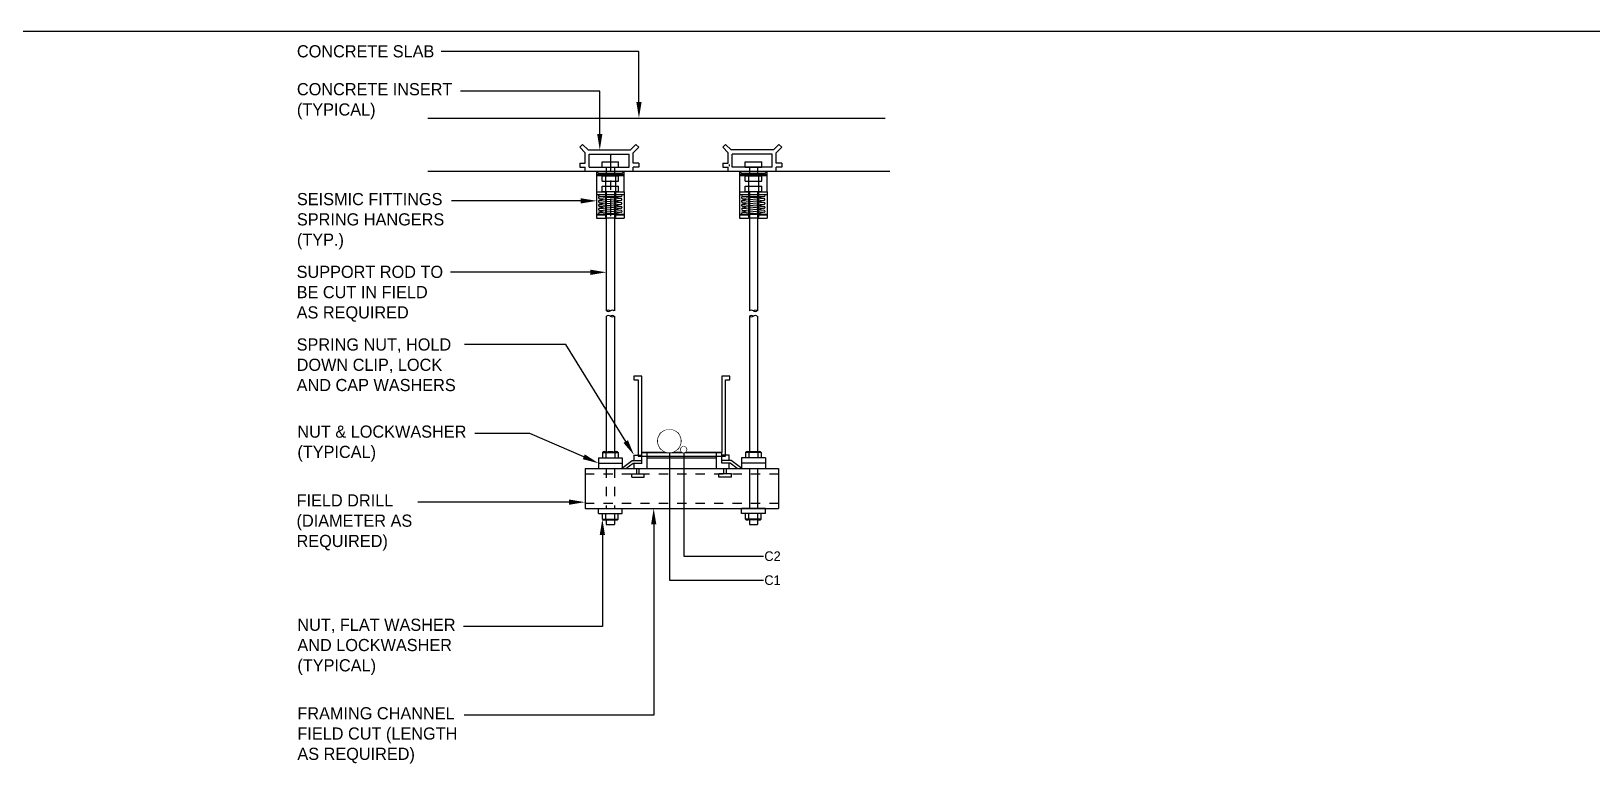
# Model space of a CAD drawing. Extents: x -64 to 135, y 290 to 405.
# Drawn here: x -46.88 to -29.95, y 387.78 to 395.73 of the extents above; entities that cross this region are included whole.
import ezdxf
from ezdxf import colors
from ezdxf.entities.mleader import LeaderData, LeaderLine
from ezdxf.math import Vec2, Vec3

# ---------------------------------------------------------------- set-up
doc = ezdxf.new("R2010")
doc.units = 0
doc.header["$LTSCALE"] = 0.15
doc.set_wipeout_variables(frame=1)
for name, pattern in [('WP-DETAILS$0$CENTER', [2, 1.25, -0.25, 0.25, -0.25]), ('WP-DETAILS$0$DASHED2', [9.525, 6.35, -3.175]), ('WP-DETAILS$0$HIDDEN', [0.375, 0.25, -0.125])]:
    doc.linetypes.add(name, pattern=pattern)
doc.layers.get('0').update_dxf_attribs({"color": 252})
doc.layers.add('0 CABLE ROUTING', color=252, linetype='Continuous')
doc.layers.add('CPTOOLS-TRSEC', color=7, linetype='Continuous')
doc.styles.get("Standard").update_dxf_attribs({"font": 'txt', "height": 0.2})

# ---------------------------------------------------------------- blocks, each defined once
blk = doc.blocks.new('_Origin')
at = {"color": 0, "linetype": 'ByBlock', "lineweight": -2}
blk.add_line((0, 0), (-1, 0), dxfattribs=at)
blk.add_circle((0, 0), 0.5, dxfattribs=at)

msp = doc.modelspace()

# ---------------------------------------------------------------- linework, layer by layer
at = {"color": 8, "linetype": 'ByBlock', "lineweight": -2}
for p, q in [((-39.798, 390.033, 0), (-38.932, 390.033, 0)), ((-39.953, 389.773, 0), (-38.932, 389.773, 0))]:
    msp.add_line(p, q, dxfattribs=at)
at = {"color": 8, "linetype": 'ByBlock', "lineweight": -2, "elevation": 0}
for points in [[(-39.953, 391.257), (-39.953, 389.773)], [(-39.798, 391.164), (-39.798, 390.033)]]:
    msp.add_lwpolyline(points, dxfattribs=at)
at = {"layer": '0 CABLE ROUTING', "color": 2}
msp.add_line((-63.803, 395.728), (-15.603, 395.728), dxfattribs=at)
at = {"layer": 'CPTOOLS-TRSEC', "color": 7}
for p, q in [((-42.573, 394.786, 0), (-37.612, 394.786, 0)), ((-39.306, 394.283, 0), (-39.306, 394.265, 0)), ((-42.573, 394.209, 0), (-37.563, 394.209, 0)), ((-40.357, 391.072, 0), (-40.25, 391.072, 0)), ((-40.347, 391.043, 0), (-40.25, 391.043, 0)), ((-40.336, 391.072, 0), (-40.336, 391.13, 0)), ((-40.336, 391.13, 0), (-40.25, 391.13, 0)), ((-40.336, 390.981, 0), (-40.336, 391.043, 0)), ((-40.308, 391.043, 0), (-40.251, 391.043, 0)), ((-40.251, 391.158, 0), (-39.385, 391.158, 0)), ((-40.251, 391.043, 0), (-40.251, 391.158, 0)), ((-40.193, 390.981, 0), (-40.193, 391.158, 0)), ((-40.193, 391.101, 0), (-39.443, 391.101, 0)), ((-39.443, 390.981, 0), (-39.443, 391.158, 0)), ((-39.385, 391.043, 0), (-39.385, 391.158, 0)), ((-39.327, 391.043, 0), (-39.385, 391.043, 0)), ((-39.304, 391.13, 0), (-39.384, 391.13, 0)), ((-39.284, 391.072, 0), (-39.384, 391.072, 0)), ((-39.294, 391.043, 0), (-39.384, 391.043, 0)), ((-39.327, 391.043, 0), (-39.384, 391.043, 0)), ((-39.304, 391.072, 0), (-39.304, 391.13, 0)), ((-39.304, 390.985, 0), (-39.304, 391.043, 0)), ((-40.361, 390.891, 0), (-40.361, 390.927, 0)), ((-40.361, 390.927, 0), (-40.225, 390.927, 0)), ((-40.361, 390.891, 0), (-40.225, 390.891, 0)), ((-40.307, 390.927, 0), (-40.307, 390.985, 0)), ((-40.279, 390.927, 0), (-40.279, 390.985, 0)), ((-40.225, 390.891, 0), (-40.225, 390.927, 0)), ((-39.28, 390.927, 0), (-39.415, 390.927, 0)), ((-39.415, 390.891, 0), (-39.415, 390.927, 0)), ((-39.28, 390.891, 0), (-39.415, 390.891, 0)), ((-39.362, 390.927, 0), (-39.362, 390.985, 0)), ((-39.333, 390.927, 0), (-39.333, 390.985, 0)), ((-39.28, 390.891, 0), (-39.28, 390.927, 0))]:
    msp.add_line(p, q, dxfattribs=at)
at = {"layer": 'CPTOOLS-TRSEC', "color": 4}
for p, q in [((-40.925, 394.469, 0), (-40.895, 394.499, 0)), ((-40.865, 394.409, 0), (-40.925, 394.469, 0)), ((-40.834, 394.44, 0), (-40.895, 394.499, 0)), ((-40.834, 394.44, 0), (-40.376, 394.44, 0)), ((-40.376, 394.44, 0), (-40.316, 394.499, 0)), ((-40.346, 394.409, 0), (-40.286, 394.469, 0)), ((-40.286, 394.469, 0), (-40.316, 394.499, 0)), ((-39.374, 394.469, 0), (-39.343, 394.499, 0)), ((-39.314, 394.409, 0), (-39.374, 394.469, 0)), ((-39.283, 394.44, 0), (-39.343, 394.499, 0)), ((-38.825, 394.44, 0), (-39.283, 394.44, 0)), ((-38.825, 394.44, 0), (-38.765, 394.499, 0)), ((-38.794, 394.409, 0), (-38.734, 394.469, 0)), ((-38.734, 394.469, 0), (-38.765, 394.499, 0)), ((-40.925, 394.295, 0), (-40.865, 394.295, 0)), ((-40.925, 394.295, 0), (-40.925, 394.252, 0)), ((-40.925, 394.252, 0), (-40.865, 394.252, 0)), ((-40.865, 394.295, 0), (-40.865, 394.409, 0)), ((-40.865, 394.209, 0), (-40.865, 394.252, 0)), ((-40.822, 394.396, 0), (-40.389, 394.396, 0)), ((-40.822, 394.252, 0), (-40.822, 394.396, 0)), ((-40.822, 394.252, 0), (-40.389, 394.252, 0)), ((-40.389, 394.252, 0), (-40.389, 394.396, 0)), ((-40.346, 394.295, 0), (-40.346, 394.409, 0)), ((-40.286, 394.295, 0), (-40.346, 394.295, 0)), ((-40.346, 394.209, 0), (-40.346, 394.252, 0)), ((-40.286, 394.252, 0), (-40.346, 394.252, 0)), ((-40.286, 394.295, 0), (-40.286, 394.252, 0)), ((-39.374, 394.295, 0), (-39.314, 394.295, 0)), ((-39.374, 394.295, 0), (-39.374, 394.252, 0)), ((-39.374, 394.252, 0), (-39.314, 394.252, 0)), ((-39.314, 394.295, 0), (-39.314, 394.409, 0)), ((-39.314, 394.209, 0), (-39.314, 394.252, 0)), ((-38.838, 394.396, 0), (-39.271, 394.396, 0)), ((-39.271, 394.252, 0), (-39.271, 394.396, 0)), ((-38.838, 394.252, 0), (-39.271, 394.252, 0)), ((-38.838, 394.252, 0), (-38.838, 394.396, 0)), ((-38.794, 394.295, 0), (-38.794, 394.409, 0)), ((-38.735, 394.295, 0), (-38.794, 394.295, 0)), ((-38.735, 394.252, 0), (-38.794, 394.252, 0)), ((-38.794, 394.209, 0), (-38.794, 394.252, 0)), ((-38.735, 394.295, 0), (-38.735, 394.252, 0))]:
    msp.add_line(p, q, dxfattribs=at)
at = {"layer": 'CPTOOLS-TRSEC', "color": 3}
for p, q in [((-40.683, 394.31, 0), (-40.504, 394.31, 0)), ((-40.683, 394.252, 0), (-40.683, 394.31, 0)), ((-40.683, 394.252, 0), (-40.504, 394.252, 0)), ((-40.637, 394.252, 0), (-40.637, 394.16, 0)), ((-40.55, 394.252, 0), (-40.55, 394.16, 0)), ((-40.504, 394.252, 0), (-40.504, 394.31, 0)), ((-39.132, 394.31, 0), (-38.952, 394.31, 0)), ((-39.132, 394.252, 0), (-39.132, 394.31, 0)), ((-39.132, 394.252, 0), (-38.952, 394.252, 0)), ((-39.085, 394.254, 0), (-39.085, 394.16, 0)), ((-39.085, 394.252, 0), (-39.085, 394.16, 0)), ((-38.999, 394.254, 0), (-38.999, 394.16, 0)), ((-38.999, 394.252, 0), (-38.999, 394.16, 0)), ((-38.952, 394.252, 0), (-38.952, 394.31, 0)), ((-40.683, 394.16, 0), (-40.504, 394.16, 0)), ((-40.683, 394.103, 0), (-40.683, 394.16, 0)), ((-40.683, 394.103, 0), (-40.504, 394.103, 0)), ((-40.504, 394.103, 0), (-40.504, 394.16, 0)), ((-39.132, 394.16, 0), (-38.952, 394.16, 0)), ((-39.132, 394.103, 0), (-39.132, 394.16, 0)), ((-39.132, 394.103, 0), (-38.952, 394.103, 0)), ((-38.952, 394.103, 0), (-38.952, 394.16, 0)), ((-40.683, 394.047, 0), (-40.504, 394.047, 0)), ((-40.683, 393.989, 0), (-40.683, 394.047, 0)), ((-40.683, 393.989, 0), (-40.504, 393.989, 0)), ((-40.637, 393.989, 0), (-40.637, 392.695, 0)), ((-40.55, 393.989, 0), (-40.55, 392.695, 0)), ((-40.504, 393.989, 0), (-40.504, 394.047, 0)), ((-39.132, 394.047, 0), (-38.952, 394.047, 0)), ((-39.132, 393.989, 0), (-39.132, 394.047, 0)), ((-39.132, 393.989, 0), (-38.952, 393.989, 0)), ((-39.085, 393.989, 0), (-39.085, 392.695, 0)), ((-38.999, 393.989, 0), (-38.999, 392.695, 0)), ((-38.952, 393.989, 0), (-38.952, 394.047, 0)), ((-40.637, 392.637, 0), (-40.637, 391.167, 0)), ((-40.55, 392.637, 0), (-40.55, 391.167, 0)), ((-39.085, 392.637, 0), (-39.085, 391.158, 0)), ((-38.999, 392.637, 0), (-38.999, 391.158, 0)), ((-40.723, 391.101, 0), (-40.464, 391.101, 0)), ((-40.723, 391.101, 0), (-40.723, 390.985, 0)), ((-40.723, 391.043, 0), (-40.464, 391.043, 0)), ((-40.68, 391.158, 0), (-40.68, 391.101, 0)), ((-40.68, 391.158, 0), (-40.507, 391.158, 0)), ((-40.663, 391.167, 0), (-40.524, 391.167, 0)), ((-40.644, 391.158, 0), (-40.644, 391.101, 0)), ((-40.543, 391.158, 0), (-40.543, 391.101, 0)), ((-40.507, 391.158, 0), (-40.507, 391.101, 0)), ((-40.473, 390.985, 0), (-40.357, 391.072, 0)), ((-40.464, 391.101, 0), (-40.464, 390.985, 0)), ((-40.424, 390.985, 0), (-40.347, 391.043, 0)), ((-39.217, 390.985, 0), (-39.294, 391.043, 0)), ((-39.168, 390.985, 0), (-39.284, 391.072, 0)), ((-39.172, 391.101, 0), (-39.172, 390.985, 0)), ((-38.912, 391.101, 0), (-39.172, 391.101, 0)), ((-38.912, 391.043, 0), (-39.172, 391.043, 0)), ((-39.129, 391.158, 0), (-39.129, 391.101, 0)), ((-38.956, 391.158, 0), (-39.129, 391.158, 0)), ((-38.973, 391.167, 0), (-39.112, 391.167, 0)), ((-39.093, 391.158, 0), (-39.093, 391.101, 0)), ((-38.992, 391.158, 0), (-38.992, 391.101, 0)), ((-38.956, 391.158, 0), (-38.956, 391.101, 0)), ((-38.912, 391.101, 0), (-38.912, 390.985, 0)), ((-40.868, 390.985, 0), (-38.768, 390.985, 0)), ((-40.868, 390.985, 0), (-40.868, 390.552, 0)), ((-39.085, 390.985, 0), (-39.085, 390.552, 0)), ((-38.999, 390.985, 0), (-38.999, 390.552, 0)), ((-38.768, 390.985, 0), (-38.768, 390.552, 0)), ((-40.868, 390.552, 0), (-38.768, 390.552, 0)), ((-40.723, 390.495, 0), (-40.723, 390.552, 0)), ((-40.464, 390.495, 0), (-40.464, 390.552, 0)), ((-39.172, 390.495, 0), (-39.172, 390.552, 0)), ((-38.912, 390.552, 0), (-39.172, 390.552, 0)), ((-38.912, 390.495, 0), (-38.912, 390.552, 0)), ((-40.723, 390.495, 0), (-40.464, 390.495, 0)), ((-40.68, 390.437, 0), (-40.68, 390.495, 0)), ((-40.68, 390.437, 0), (-40.507, 390.437, 0)), ((-40.663, 390.428, 0), (-40.524, 390.428, 0)), ((-40.644, 390.437, 0), (-40.644, 390.495, 0)), ((-40.637, 390.437, 0), (-40.637, 390.378, 0)), ((-40.637, 390.378, 0), (-40.55, 390.378, 0)), ((-40.55, 390.437, 0), (-40.55, 390.378, 0)), ((-40.543, 390.437, 0), (-40.543, 390.495, 0)), ((-40.507, 390.437, 0), (-40.507, 390.495, 0)), ((-38.912, 390.495, 0), (-39.172, 390.495, 0)), ((-39.129, 390.437, 0), (-39.129, 390.495, 0)), ((-38.956, 390.437, 0), (-39.129, 390.437, 0)), ((-38.973, 390.428, 0), (-39.112, 390.428, 0)), ((-39.093, 390.437, 0), (-39.093, 390.495, 0)), ((-39.085, 390.437, 0), (-39.085, 390.378, 0)), ((-39.085, 390.378, 0), (-38.999, 390.378, 0)), ((-38.999, 390.437, 0), (-38.999, 390.378, 0)), ((-38.992, 390.437, 0), (-38.992, 390.495, 0)), ((-38.956, 390.437, 0), (-38.956, 390.495, 0))]:
    msp.add_line(p, q, dxfattribs=at)
at = {"layer": 'CPTOOLS-TRSEC', "color": 11, "linetype": 'WP-DETAILS$0$CENTER'}
msp.add_line((-40.593, 394.396, 0), (-40.593, 393.624, 0), dxfattribs=at)
at = {"layer": 'CPTOOLS-TRSEC', "color": 55}
for p, q in [((-40.742, 394.209, 0), (-40.742, 393.7, 0)), ((-40.742, 394.179, 0), (-40.445, 394.179, 0)), ((-40.445, 393.987, 0), (-40.445, 394.209, 0)), ((-39.191, 394.209, 0), (-39.191, 393.7, 0)), ((-39.191, 394.179, 0), (-38.893, 394.179, 0)), ((-38.893, 393.987, 0), (-38.893, 394.209, 0)), ((-40.742, 393.987, 0), (-40.647, 393.987, 0)), ((-40.742, 393.957, 0), (-40.647, 393.957, 0)), ((-40.714, 393.913, 0), (-40.48, 393.891, 0)), ((-40.713, 393.955, 0), (-40.477, 393.955, 0)), ((-40.713, 393.934, 0), (-40.477, 393.934, 0)), ((-40.711, 393.934, 0), (-40.476, 393.912, 0)), ((-40.664, 393.906, 0), (-40.711, 393.892, 0)), ((-40.537, 393.987, 0), (-40.445, 393.987, 0)), ((-40.537, 393.957, 0), (-40.445, 393.957, 0)), ((-40.477, 393.934, 0), (-40.526, 393.92, 0)), ((-40.445, 393.987, 0), (-40.445, 393.735, 0)), ((-39.191, 393.987, 0), (-39.096, 393.987, 0)), ((-39.191, 393.957, 0), (-39.096, 393.957, 0)), ((-39.163, 393.913, 0), (-38.928, 393.891, 0)), ((-39.161, 393.955, 0), (-38.925, 393.955, 0)), ((-39.161, 393.934, 0), (-38.925, 393.934, 0)), ((-39.16, 393.934, 0), (-38.925, 393.912, 0)), ((-39.113, 393.906, 0), (-39.159, 393.892, 0)), ((-38.986, 393.987, 0), (-38.893, 393.987, 0)), ((-38.986, 393.957, 0), (-38.893, 393.957, 0)), ((-38.925, 393.934, 0), (-38.974, 393.92, 0)), ((-38.893, 393.987, 0), (-38.893, 393.735, 0)), ((-40.742, 393.745, 0), (-40.647, 393.745, 0)), ((-40.714, 393.871, 0), (-40.479, 393.849, 0)), ((-40.713, 393.829, 0), (-40.479, 393.807, 0)), ((-40.713, 393.787, 0), (-40.479, 393.765, 0)), ((-40.711, 393.892, 0), (-40.476, 393.87, 0)), ((-40.664, 393.864, 0), (-40.71, 393.85, 0)), ((-40.71, 393.85, 0), (-40.476, 393.828, 0)), ((-40.664, 393.821, 0), (-40.71, 393.807, 0)), ((-40.71, 393.807, 0), (-40.475, 393.786, 0)), ((-40.663, 393.779, 0), (-40.71, 393.765, 0)), ((-40.71, 393.765, 0), (-40.483, 393.745, 0)), ((-40.537, 393.745, 0), (-40.445, 393.745, 0)), ((-40.483, 393.765, 0), (-40.529, 393.751, 0)), ((-40.48, 393.891, 0), (-40.526, 393.878, 0)), ((-40.479, 393.849, 0), (-40.525, 393.835, 0)), ((-40.479, 393.807, 0), (-40.525, 393.793, 0)), ((-40.445, 393.735, 0), (-40.445, 393.7, 0)), ((-39.191, 393.745, 0), (-39.096, 393.745, 0)), ((-39.162, 393.871, 0), (-38.928, 393.849, 0)), ((-39.162, 393.829, 0), (-38.928, 393.807, 0)), ((-39.162, 393.787, 0), (-38.927, 393.765, 0)), ((-39.159, 393.892, 0), (-38.925, 393.87, 0)), ((-39.113, 393.864, 0), (-39.159, 393.85, 0)), ((-39.159, 393.85, 0), (-38.924, 393.828, 0)), ((-39.112, 393.821, 0), (-39.159, 393.807, 0)), ((-39.159, 393.807, 0), (-38.924, 393.786, 0)), ((-39.112, 393.779, 0), (-39.158, 393.765, 0)), ((-39.158, 393.765, 0), (-38.931, 393.745, 0)), ((-38.986, 393.745, 0), (-38.893, 393.745, 0)), ((-38.931, 393.765, 0), (-38.978, 393.751, 0)), ((-38.928, 393.891, 0), (-38.974, 393.878, 0)), ((-38.928, 393.849, 0), (-38.974, 393.835, 0)), ((-38.928, 393.807, 0), (-38.974, 393.793, 0)), ((-38.893, 393.735, 0), (-38.893, 393.7, 0)), ((-40.742, 393.7, 0), (-40.647, 393.7, 0)), ((-40.537, 393.7, 0), (-40.445, 393.7, 0)), ((-39.191, 393.7, 0), (-39.096, 393.7, 0)), ((-38.986, 393.7, 0), (-38.893, 393.7, 0))]:
    msp.add_line(p, q, dxfattribs=at)
at = {"layer": 'CPTOOLS-TRSEC', "color": 11, "linetype": 'WP-DETAILS$0$DASHED2', "ltscale": 0.5}
for p, q in [((-40.742, 394.209, 0), (-40.722, 394.187, 0)), ((-40.742, 394.164, 0), (-40.445, 394.164, 0)), ((-40.722, 394.187, 0), (-40.465, 394.187, 0)), ((-40.647, 394.187, 0), (-40.647, 393.7, 0)), ((-40.537, 394.187, 0), (-40.537, 393.7, 0)), ((-40.445, 394.209, 0), (-40.465, 394.187, 0)), ((-39.191, 394.209, 0), (-39.171, 394.187, 0)), ((-39.191, 394.164, 0), (-38.893, 394.164, 0)), ((-39.17, 394.187, 0), (-38.914, 394.187, 0)), ((-39.096, 394.187, 0), (-39.096, 393.7, 0)), ((-38.986, 394.187, 0), (-38.986, 393.7, 0)), ((-38.893, 394.209, 0), (-38.913, 394.187, 0)), ((-40.537, 393.987, 0), (-40.647, 393.987, 0)), ((-38.986, 393.987, 0), (-39.096, 393.987, 0)), ((-40.742, 393.735, 0), (-40.647, 393.735, 0)), ((-40.647, 393.745, 0), (-40.537, 393.745, 0)), ((-40.537, 393.735, 0), (-40.445, 393.735, 0)), ((-39.191, 393.735, 0), (-39.096, 393.735, 0)), ((-39.096, 393.745, 0), (-38.986, 393.745, 0)), ((-38.986, 393.735, 0), (-38.893, 393.735, 0)), ((-40.537, 393.7, 0), (-40.647, 393.7, 0)), ((-38.986, 393.7, 0), (-39.096, 393.7, 0))]:
    msp.add_line(p, q, dxfattribs=at)
at = {"layer": 'CPTOOLS-TRSEC', "color": 3, "linetype": 'WP-DETAILS$0$HIDDEN'}
for p, q in [((-40.868, 390.927, 0), (-38.768, 390.927, 0)), ((-40.637, 390.985, 0), (-40.637, 390.552, 0)), ((-40.55, 390.985, 0), (-40.55, 390.552, 0)), ((-40.868, 390.61, 0), (-38.768, 390.61, 0))]:
    msp.add_line(p, q, dxfattribs=at)
at = {"layer": 'CPTOOLS-TRSEC', "color": 2}
msp.add_line((-40.723, 390.552, 0), (-40.464, 390.552, 0), dxfattribs=at)
at = {"layer": 'CPTOOLS-TRSEC', "elevation": 0}
msp.add_lwpolyline([(-39.298, 391.985), (-39.385, 391.985), (-39.385, 391.158), (-40.251, 391.158), (-40.251, 391.985), (-40.337, 391.985), (-40.337, 391.945), (-40.29, 391.945), (-40.29, 391.119), (-39.345, 391.119), (-39.345, 391.945), (-39.298, 391.945)], close=True, dxfattribs=at)
at = {"layer": 'CPTOOLS-TRSEC'}
msp.add_circle((-39.953, 391.283, 0), 0.124, dxfattribs=at)
at = {"layer": 'CPTOOLS-TRSEC', "color": 55, "ltscale": 0.5}
for centre in [(-40.722, 394.188, 0), (-39.17, 394.188, 0)]:
    msp.add_arc(centre, 0.000733, 222.9389, 270, dxfattribs=at)
at = {"layer": 'CPTOOLS-TRSEC', "color": 55}
for centre, start, end in [((-40.713, 393.945, 0), 90, 270), ((-40.713, 393.924, 0), 81.3089, 261.3089), ((-40.478, 393.902, 0), 261.3089, 81.3089), ((-40.477, 393.945, 0), 270, 90), ((-39.161, 393.945, 0), 90, 270), ((-39.161, 393.924, 0), 81.3089, 261.3089), ((-38.927, 393.902, 0), 261.3089, 81.3089), ((-38.925, 393.945, 0), 270, 90), ((-40.712, 393.882, 0), 81.3089, 261.3089), ((-40.712, 393.839, 0), 81.3089, 261.3089), ((-40.712, 393.797, 0), 81.3089, 261.3089), ((-40.711, 393.755, 0), 81.3089, 261.3089), ((-40.478, 393.86, 0), 261.3089, 81.3089), ((-40.477, 393.817, 0), 261.3089, 81.3089), ((-40.477, 393.775, 0), 261.3089, 81.3089), ((-39.161, 393.882, 0), 81.3089, 261.3089), ((-39.161, 393.839, 0), 81.3089, 261.3089), ((-39.16, 393.797, 0), 81.3089, 261.3089), ((-39.16, 393.755, 0), 81.3089, 261.3089), ((-38.926, 393.86, 0), 261.3089, 81.3089), ((-38.926, 393.817, 0), 261.3089, 81.3089), ((-38.926, 393.775, 0), 261.3089, 81.3089)]:
    msp.add_arc(centre, 0.0105, start, end, dxfattribs=at)
at = {"layer": 'CPTOOLS-TRSEC', "color": 3}
for centre, radius, start, end in [((-40.615, 392.663, 0), 0.0385, 55.8325, 124.1675), ((-40.615, 392.727, 0), 0.0385, 235.8325, 304.1675), ((-40.615, 392.605, 0), 0.0385, 55.8325, 124.1675), ((-40.572, 392.663, 0), 0.0385, 55.8325, 124.1675), ((-40.572, 392.605, 0), 0.0385, 55.8325, 124.1675), ((-40.572, 392.669, 0), 0.0385, 235.8325, 304.1675), ((-39.064, 392.663, 0), 0.0385, 55.8325, 124.1675), ((-39.064, 392.605, 0), 0.0385, 55.8325, 124.1675), ((-39.064, 392.669, 0), 0.0385, 235.8325, 304.1675), ((-39.021, 392.663, 0), 0.0385, 55.8325, 124.1675), ((-39.021, 392.727, 0), 0.0385, 235.8325, 304.1675), ((-39.021, 392.605, 0), 0.0385, 55.8325, 124.1675), ((-40.662, 391.145, 0), 0.0226, 36.6354, 143.3646), ((-40.593, 391.023, 0), 0.144, 69.5442, 110.4558), ((-40.525, 391.145, 0), 0.0226, 36.6354, 143.3646), ((-39.111, 391.145, 0), 0.0226, 36.6354, 143.3646), ((-39.042, 391.023, 0), 0.144, 69.5442, 110.4558), ((-38.974, 391.145, 0), 0.0226, 36.6354, 143.3646), ((-40.662, 390.45, 0), 0.0226, 216.6354, 323.3646), ((-40.593, 390.572, 0), 0.144, 249.5442, 290.4558), ((-40.525, 390.45, 0), 0.0226, 216.6354, 323.3646), ((-39.111, 390.45, 0), 0.0226, 216.6354, 323.3646), ((-39.042, 390.572, 0), 0.144, 249.5442, 290.4558), ((-38.974, 390.45, 0), 0.0226, 216.6354, 323.3646)]:
    msp.add_arc(centre, radius, start, end, dxfattribs=at)

# ---------------------------------------------------------------- block references
at = {"color": 8, "lineweight": -2, "xscale": 0.02597429852000131, "yscale": 0.02597429852000131, "zscale": 0.02597429852000131, "rotation": 90}
for p in [(-39.953, 391.283, 0), (-39.798, 391.19, 0)]:
    msp.add_blockref('_Origin', p, dxfattribs=at)

# ---------------------------------------------------------------- texts
at = {"color": 8, "char_height": 0.1039, "attachment_point": 1}
for s, insert in [('C2', (-38.923, 390.086, 0)), ('C1', (-38.923, 389.826, 0))]:
    msp.add_mtext(s, dxfattribs=dict(at, insert=insert))

# ---------------------------------------------------------------- leaders
at = {"layer": 'CPTOOLS-TRSEC', "color": 7}
ml = msp.add_multileader_mtext('Standard', dxfattribs=at)
ml.set_content('CONCRETE SLAB', color=7)
ml.set_leader_properties()
ml.build(insert=Vec2(0, 0))
ml.multileader.update_dxf_attribs({"dogleg_length": 247.893, "arrow_head_size": 0.173})
ctx = ml.context
ctx.base_point, ctx.char_height, ctx.arrow_head_size, ctx.landing_gap_size, ctx.plane_origin = Vec3(-43.493, 395.509, 0), 0.13195, 0.173, 0.0264, Vec3(-40.251, 391.158, 0)
notes = []
notes.append((ctx, [(0, (1, 1, 0), (-40.283, 395.509, 0), (-1, 0), 2.146, [(0, [(-40.283, 394.786, 0)], 0, [])])]))
ctx.mtext.insert, ctx.mtext.width, ctx.mtext.flow_direction = Vec3(-43.993, 395.576, 0), 1.58339, 5
ml = msp.add_multileader_mtext('Standard', dxfattribs=at)
ml.set_content('CONCRETE INSERT^J(TYPICAL)', color=7)
ml.set_leader_properties()
ml.build(insert=Vec2(0, 0))
ml.multileader.update_dxf_attribs({"dogleg_length": 174.425, "arrow_head_size": 0.173})
ctx = ml.context
ctx.base_point, ctx.char_height, ctx.arrow_head_size, ctx.landing_gap_size, ctx.plane_origin = Vec3(-43.283, 395.079, 0), 0.13195, 0.173, 0.0264, Vec3(-40.251, 391.158, 0)
notes.append((ctx, [(0, (1, 1, 0), (-40.708, 395.079, 0), (-1, 0), 1.51, [(0, [(-40.708, 394.44, 0)], 0, [])])]))
ctx.mtext.insert, ctx.mtext.width, ctx.mtext.flow_direction = Vec3(-43.993, 395.165, 0), 1.78446, 5
ml = msp.add_multileader_mtext('Standard', dxfattribs=at)
ml.set_content('SEISMIC FITTINGS^JSPRING HANGERS^J(TYP.)', color=7)
ml.set_leader_properties()
ml.build(insert=Vec2(0, 0))
ml.multileader.update_dxf_attribs({"dogleg_length": 360.269, "arrow_head_size": 0.173})
ctx = ml.context
ctx.base_point, ctx.char_height, ctx.arrow_head_size, ctx.landing_gap_size, ctx.plane_origin = Vec3(-43.292, 393.888, 0), 0.13195, 0.173, 0.0264, Vec3(-40.251, 391.158, 0)
notes.append((ctx, [(0, (1, 1, 0), (-42.109, 393.888, 0), (-1, 0), 0.206, [(0, [(-40.742, 393.888, 0)], 0, [])])]))
ctx.mtext.insert, ctx.mtext.width, ctx.mtext.flow_direction = Vec3(-43.993, 393.973, 0), 1.70278, 5
ml = msp.add_multileader_mtext('Standard', dxfattribs=at)
ml.set_content('SUPPORT ROD TO^JBE CUT IN FIELD^JAS REQUIRED', color=7)
ml.set_leader_properties()
ml.build(insert=Vec2(0, 0))
ml.multileader.update_dxf_attribs({"dogleg_length": 259.554, "arrow_head_size": 0.173})
ctx = ml.context
ctx.base_point, ctx.char_height, ctx.arrow_head_size, ctx.landing_gap_size, ctx.plane_origin = Vec3(-43.787, 393.113, 0), 0.13195, 0.173, 0.0264, Vec3(-41.982, 391.255, 0)
notes.append((ctx, [(0, (1, 1, 0), (-41.156, 393.113, 0), (-1, 0), 1.171, [(0, [(-40.637, 393.113, 0)], 0, [])])]))
ctx.mtext.insert, ctx.mtext.width, ctx.mtext.flow_direction = Vec3(-43.996, 393.184, 0), 1.76561, 5
ml = msp.add_multileader_mtext('Standard', dxfattribs=at)
ml.set_content('SPRING NUT, HOLD^JDOWN CLIP, LOCK^JAND CAP WASHERS', color=7)
ml.set_leader_properties()
ml.build(insert=Vec2(0, 0))
ml.multileader.update_dxf_attribs({"dogleg_length": 127.171, "arrow_head_size": 0.173})
ctx = ml.context
ctx.base_point, ctx.char_height, ctx.arrow_head_size, ctx.landing_gap_size, ctx.plane_origin = Vec3(-44.099, 392.329, 0), 0.13195, 0.173, 0.0264, Vec3(-40.251, 391.158, 0)
notes.append((ctx, [(0, (1, 1, 0), (-41.076, 392.329, 0), (-1, 0), 1.101, [(0, [(-40.336, 391.13, 0)], 0, [])])]))
ctx.mtext.insert, ctx.mtext.width, ctx.mtext.flow_direction = Vec3(-43.996, 392.396, 0), 1.90384, 5
ml = msp.add_multileader_mtext('Standard', dxfattribs=at)
ml.set_content('NUT & LOCKWASHER^J(TYPICAL)', color=7)
ml.set_leader_properties()
ml.build(insert=Vec2(0, 0))
ml.multileader.update_dxf_attribs({"dogleg_length": 68.647, "arrow_head_size": 0.173})
ctx = ml.context
ctx.base_point, ctx.char_height, ctx.arrow_head_size, ctx.landing_gap_size, ctx.plane_origin = Vec3(-43.435, 391.365, 0), 0.13195, 0.173, 0.0264, Vec3(-40.251, 391.158, 0)
notes.append((ctx, [(0, (1, 1, 0), (-41.468, 391.365, 0), (-1, 0), 0.594, [(0, [(-40.723, 391.043, 0)], 0, [])])]))
ctx.mtext.insert, ctx.mtext.width, ctx.mtext.flow_direction = Vec3(-43.988, 391.451, 0), 2.04836, 5
ml = msp.add_multileader_mtext('Standard', dxfattribs=at)
ml.set_content('FIELD DRILL^J(DIAMETER AS^JREQUIRED)', color=7)
ml.set_leader_properties()
ml.build(insert=Vec2(0, 0))
ml.multileader.update_dxf_attribs({"dogleg_length": 188.334, "arrow_head_size": 0.173})
ctx = ml.context
ctx.base_point, ctx.char_height, ctx.arrow_head_size, ctx.landing_gap_size, ctx.plane_origin = Vec3(-44.052, 390.62, 0), 0.13195, 0.173, 0.0264, Vec3(-40.251, 391.009, 0)
notes.append((ctx, [(0, (1, 1, 0), (-41.261, 390.62, 0), (-1, 0), 1.42, [(0, [(-40.868, 390.62, 0)], 0, [])])]))
ctx.mtext.insert, ctx.mtext.width, ctx.mtext.flow_direction = Vec3(-43.997, 390.705, 0), 1.33206, 5
ml = msp.add_multileader_mtext('Standard', dxfattribs=at)
ml.set_content('FRAMING CHANNEL^JFIELD CUT (LENGTH^JAS REQUIRED)', color=7)
ml.set_leader_properties()
ml.build(insert=Vec2(0, 0))
ml.multileader.update_dxf_attribs({"dogleg_length": 237.467, "arrow_head_size": 0.173})
ctx = ml.context
ctx.base_point, ctx.char_height, ctx.arrow_head_size, ctx.landing_gap_size, ctx.plane_origin = Vec3(-44.123, 388.311, 0), 0.13195, 0.173, 0.0264, Vec3(-40.251, 391.158, 0)
notes.append((ctx, [(0, (1, 1, 0), (-40.123, 388.311, 0), (-1, 0), 2.056, [(0, [(-40.123, 390.552, 0)], 0, [])])]))
ctx.mtext.insert, ctx.mtext.width, ctx.mtext.flow_direction = Vec3(-43.988, 388.396, 0), 1.92898, 5
ml = msp.add_multileader_mtext('Standard', dxfattribs=at)
ml.set_content('NUT, FLAT WASHER^JAND LOCKWASHER^J(TYPICAL)', color=7)
ml.set_leader_properties()
ml.build(insert=Vec2(0, 0))
ml.multileader.update_dxf_attribs({"dogleg_length": 173.885, "arrow_head_size": 0.173})
ctx = ml.context
ctx.base_point, ctx.char_height, ctx.arrow_head_size, ctx.landing_gap_size, ctx.plane_origin = Vec3(-44.086, 389.271, 0), 0.13195, 0.173, 0.0264, Vec3(-40.251, 391.158, 0)
notes.append((ctx, [(0, (1, 1, 0), (-40.68, 389.271, 0), (-1, 0), 1.506, [(0, [(-40.68, 390.437, 0)], 0, [])])]))
ctx.mtext.insert, ctx.mtext.width, ctx.mtext.flow_direction = Vec3(-43.988, 389.356, 0), 1.87243, 5
for ctx, leaders in notes:
    for number, flags, end, landing, length, lines in leaders:
        leader = LeaderData()
        leader.index, (leader.has_last_leader_line, leader.has_dogleg_vector, leader.attachment_direction) = number, flags
        leader.last_leader_point, leader.dogleg_vector, leader.dogleg_length = Vec3(end), Vec3(landing), length
        for number, points, colour, breaks in lines:
            line = LeaderLine()
            line.index, line.vertices, line.color, line.breaks = number, Vec3.list(points), colors.encode_raw_color(colour), breaks
            leader.lines.append(line)
        ctx.leaders.append(leader)

# ---------------------------------------------------------------- next in the draw order: wipeouts: each hides what was drawn before it
msp.add_wipeout([(-39.829, 391.283), (-39.83, 391.267), (-39.833, 391.252), (-39.838, 391.237), (-39.844, 391.223), (-39.853, 391.21), (-39.863, 391.198), (-39.874, 391.187), (-39.887, 391.178), (-39.9, 391.17), (-39.915, 391.164), (-39.93, 391.161), (-39.946, 391.159), (-39.961, 391.159), (-39.977, 391.161), (-39.992, 391.164), (-40.006, 391.17), (-40.02, 391.178), (-40.033, 391.187), (-40.044, 391.198), (-40.054, 391.21), (-40.062, 391.223), (-40.069, 391.237), (-40.074, 391.252), (-40.077, 391.267), (-40.078, 391.283), (-40.077, 391.298), (-40.074, 391.314), (-40.069, 391.328), (-40.062, 391.342), (-40.054, 391.356), (-40.044, 391.368), (-40.033, 391.378), (-40.02, 391.388), (-40.006, 391.395), (-39.992, 391.401), (-39.977, 391.405), (-39.961, 391.407), (-39.946, 391.407), (-39.93, 391.405), (-39.915, 391.401), (-39.9, 391.395), (-39.887, 391.388), (-39.874, 391.378), (-39.863, 391.368), (-39.853, 391.356), (-39.844, 391.342), (-39.838, 391.328), (-39.833, 391.314), (-39.83, 391.298)]).translate(0, 0, 0).dxf.layer = 'CPTOOLS-TRSEC'

# ---------------------------------------------------------------- next in the draw order: linework, layer by layer
at = {"layer": 'CPTOOLS-TRSEC'}
msp.add_circle((-39.798, 391.19, 0), 0.0312, dxfattribs=at)

# ---------------------------------------------------------------- next in the draw order: wipeouts: each hides what was drawn before it
msp.add_wipeout([(-39.767, 391.19), (-39.767, 391.186), (-39.768, 391.182), (-39.769, 391.178), (-39.771, 391.175), (-39.773, 391.171), (-39.775, 391.168), (-39.778, 391.166), (-39.781, 391.163), (-39.785, 391.161), (-39.788, 391.16), (-39.792, 391.159), (-39.796, 391.158), (-39.8, 391.158), (-39.804, 391.159), (-39.808, 391.16), (-39.811, 391.161), (-39.815, 391.163), (-39.818, 391.166), (-39.821, 391.168), (-39.823, 391.171), (-39.825, 391.175), (-39.827, 391.178), (-39.828, 391.182), (-39.829, 391.186), (-39.829, 391.19), (-39.829, 391.193), (-39.828, 391.197), (-39.827, 391.201), (-39.825, 391.205), (-39.823, 391.208), (-39.821, 391.211), (-39.818, 391.214), (-39.815, 391.216), (-39.811, 391.218), (-39.808, 391.219), (-39.804, 391.22), (-39.8, 391.221), (-39.796, 391.221), (-39.792, 391.22), (-39.788, 391.219), (-39.785, 391.218), (-39.781, 391.216), (-39.778, 391.214), (-39.775, 391.211), (-39.773, 391.208), (-39.771, 391.205), (-39.769, 391.201), (-39.768, 391.197), (-39.767, 391.193)]).translate(0, 0, 0).dxf.layer = 'CPTOOLS-TRSEC'

doc.saveas('drawing.dxf')
